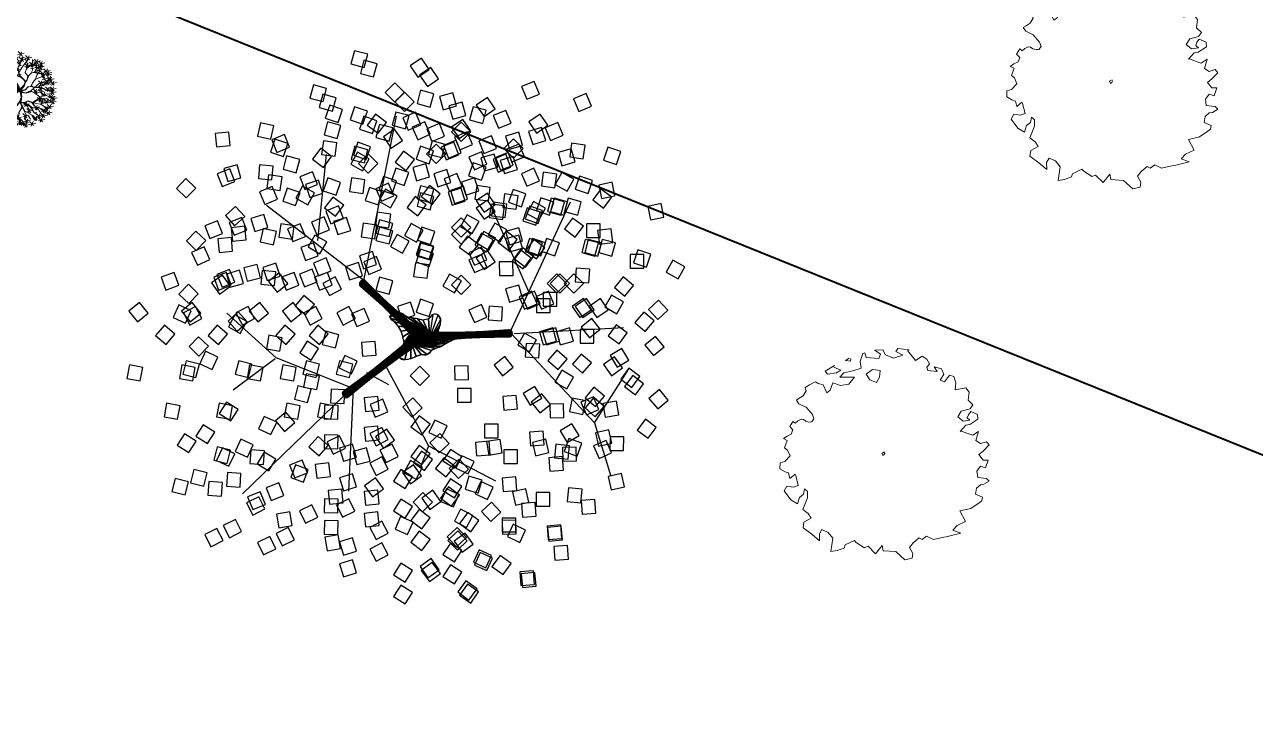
# Model space of a CAD drawing. Extents: x 2080 to 102399, y 2071 to 93424.
# Drawn here: x 76903 to 77455, y 79867 to 80172 of the extents above; entities that cross this region are included whole.
import ezdxf

# ---------------------------------------------------------------- set-up
doc = ezdxf.new("R2010")
doc.units = 0
doc.header["$LTSCALE"] = 20
doc.header["$MEASUREMENT"] = 0
for name, color, linetype, lineweight in [('fence', 13, 'FENCELINE2', 40), ('Mango tree', 96, 'Continuous', 5), ('NEEM TREE', 84, 'Continuous', 5), ('sappotta', 114, 'Continuous', 5), ('tree', 60, 'Continuous', 0)]:
    doc.layers.add(name, color=color, linetype=linetype, lineweight=lineweight)
doc.layers.add('proposed tree', color=3, linetype='Continuous')
doc.linetypes.add('FENCELINE2', pattern='A,0.25,-0.1,[132,ltypeshp.shx,S=0.1,R=0,X=-0.1,Y=0],-0.1,1', length=1.45)

# ---------------------------------------------------------------- blocks, each defined once
blk = doc.blocks.new('NEEM')
at = {"layer": 'sappotta', "linetype": 'Continuous'}
for p, q in [((-0.359, 1.043), (-0.396, 1.016)), ((-0.213, 1.092), (-0.242, 1.007)), ((-0.191, 1.099), (-0.213, 1.092)), ((-0.177, 1.048), (-0.191, 1.099)), ((-0.043, 1.039), (-0.177, 1.048)), ((0.003, 1.132), (-0.083, 1.127)), ((-0.083, 1.127), (-0.023, 1.083)), ((-0.023, 1.083), (-0.043, 1.039)), ((0.03, 1.077), (0.003, 1.132)), ((0.114, 1.043), (0.03, 1.077)), ((0.216, 1.072), (0.114, 1.043)), ((0.162, 1.144), (0.142, 1.112)), ((0.142, 1.112), (0.216, 1.072)), ((0.283, 1.13), (0.162, 1.144)), ((0.267, 1.123), (0.283, 1.13)), ((0.351, 1.016), (0.267, 1.123)), ((0.421, 1.063), (0.351, 1.016)), ((0.473, 1.03), (0.421, 1.063)), ((-0.517, 0.963), (-0.614, 0.901)), ((-0.521, 0.945), (-0.521, 0.945)), ((-0.449, 0.913), (-0.521, 0.945)), ((-0.494, 0.884), (-0.449, 0.913)), ((-0.396, 1.016), (-0.345, 1.011)), ((-0.345, 1.011), (-0.34, 1.039)), ((-0.23, 0.935), (-0.32, 0.906)), ((-0.242, 1.007), (-0.23, 0.935)), ((-0.108, 0.922), (-0.177, 0.872)), ((-0.027, 0.908), (-0.108, 0.922)), ((0.472, 0.942), (0.501, 0.982)), ((0.483, 0.908), (0.472, 0.942)), ((0.501, 0.982), (0.473, 1.03)), ((0.551, 0.95), (0.581, 0.9)), ((0.627, 0.928), (0.551, 0.95)), ((0.654, 0.87), (0.627, 0.928)), ((-0.717, 0.789), (-0.749, 0.774)), ((-0.689, 0.772), (-0.717, 0.789)), ((-0.614, 0.901), (-0.589, 0.87)), ((-0.589, 0.87), (-0.494, 0.884)), ((-0.415, 0.884), (-0.459, 0.839)), ((-0.459, 0.839), (-0.303, 0.837)), ((-0.32, 0.906), (-0.415, 0.884)), ((-0.303, 0.837), (-0.361, 0.762)), ((-0.177, 0.872), (-0.139, 0.809)), ((-0.139, 0.809), (-0.067, 0.78)), ((-0.067, 0.78), (-0.034, 0.839)), ((-0.034, 0.839), (-0.027, 0.908)), ((0.581, 0.9), (0.483, 0.908)), ((0.616, 0.806), (0.654, 0.87)), ((0.66, 0.788), (0.616, 0.806)), ((0.715, 0.86), (0.66, 0.788)), ((0.762, 0.844), (0.715, 0.86)), ((0.783, 0.779), (0.762, 0.844)), ((-0.818, 0.692), (-0.85, 0.638)), ((-0.783, 0.757), (-0.83, 0.729)), ((-0.83, 0.729), (-0.826, 0.714)), ((-0.826, 0.714), (-0.818, 0.692)), ((-0.749, 0.774), (-0.783, 0.757)), ((-0.638, 0.758), (-0.689, 0.772)), ((-0.598, 0.672), (-0.638, 0.758)), ((-0.562, 0.699), (-0.598, 0.672)), ((-0.533, 0.776), (-0.562, 0.699)), ((-0.452, 0.75), (-0.533, 0.776)), ((-0.361, 0.762), (-0.452, 0.75)), ((0.776, 0.704), (0.783, 0.779)), ((0.888, 0.723), (0.776, 0.704)), ((0.924, 0.679), (0.888, 0.723)), ((0.913, 0.591), (0.924, 0.679)), ((-0.892, 0.613), (-0.923, 0.594)), ((-0.923, 0.594), (-0.895, 0.555)), ((-0.895, 0.555), (-0.868, 0.54)), ((-0.85, 0.638), (-0.892, 0.613)), ((-0.868, 0.54), (-0.818, 0.517)), ((0.964, 0.541), (0.913, 0.591)), ((0.934, 0.5), (0.964, 0.541)), ((-0.818, 0.517), (-0.752, 0.44)), ((-0.735, 0.394), (-0.757, 0.361)), ((-0.752, 0.44), (-0.735, 0.394)), ((0.804, 0.415), (0.84, 0.475)), ((0.86, 0.367), (0.804, 0.415)), ((0.84, 0.475), (0.934, 0.5)), ((0.917, 0.437), (0.904, 0.404)), ((0.904, 0.404), (0.933, 0.378)), ((0.942, 0.471), (0.917, 0.437)), ((1.014, 0.439), (0.942, 0.471)), ((1.018, 0.389), (1.014, 0.439)), ((-0.96, 0.366), (-0.994, 0.31)), ((-0.994, 0.31), (-0.961, 0.275)), ((-0.961, 0.275), (-0.978, 0.229)), ((-0.935, 0.345), (-0.96, 0.366)), ((-0.908, 0.372), (-0.935, 0.345)), ((-0.87, 0.389), (-0.908, 0.372)), ((-0.846, 0.386), (-0.87, 0.389)), ((-0.821, 0.367), (-0.846, 0.386)), ((-0.788, 0.359), (-0.821, 0.367)), ((-0.757, 0.361), (-0.788, 0.359)), ((0.829, 0.259), (0.888, 0.326)), ((0.838, 0.262), (0.829, 0.259)), ((0.931, 0.228), (0.838, 0.262)), ((0.933, 0.378), (0.86, 0.367)), ((0.888, 0.326), (0.93, 0.332)), ((0.93, 0.332), (1.018, 0.389)), ((-1.023, 0.208), (-1.062, 0.182)), ((-1.062, 0.182), (-1.02, 0.162)), ((-1.02, 0.162), (-1.049, 0.084)), ((-0.978, 0.229), (-1.023, 0.208)), ((0.962, 0.217), (0.931, 0.228)), ((1.025, 0.259), (0.962, 0.217)), ((0.996, 0.16), (1.025, 0.259)), ((1.046, 0.129), (0.996, 0.16)), ((1.109, 0.149), (1.046, 0.129)), ((1.137, 0.114), (1.109, 0.149)), ((-1.049, 0.084), (-1.017, 0.059)), ((-1.017, 0.059), (-0.991, -0.002)), ((0.02, 0.041), (-0.009, 0.024)), ((-0.009, 0.024), (0, 0)), ((0, 0), (0.014, 0.011)), ((0.014, 0.011), (0.027, 0.031)), ((1.029, 0.011), (1.074, 0.049)), ((1.074, -0.047), (1.029, 0.011)), ((1.074, 0.049), (1.137, 0.114)), ((-1.097, -0.077), (-1.098, -0.14)), ((-1.048, -0.062), (-1.097, -0.077)), ((-0.991, -0.002), (-1.048, -0.062)), ((1.007, -0.166), (1.046, -0.114)), ((1.046, -0.114), (1.1, -0.129)), ((1.129, -0.047), (1.074, -0.047)), ((1.1, -0.129), (1.129, -0.047)), ((-1.098, -0.14), (-1.044, -0.173)), ((-1.044, -0.173), (-1.007, -0.185)), ((-1.007, -0.185), (-0.992, -0.244)), ((-0.992, -0.244), (-0.937, -0.198)), ((-0.937, -0.198), (-0.93, -0.213)), ((-0.93, -0.213), (-0.902, -0.318)), ((1.016, -0.234), (1.007, -0.166)), ((1.11, -0.243), (1.016, -0.234)), ((1.137, -0.273), (1.11, -0.243)), ((-1.025, -0.325), (-1.052, -0.378)), ((-1.052, -0.378), (-0.982, -0.471)), ((-0.953, -0.336), (-1.025, -0.325)), ((-0.902, -0.318), (-0.953, -0.336)), ((-0.848, -0.411), (-0.837, -0.355)), ((-0.837, -0.355), (-0.803, -0.383)), ((-0.803, -0.383), (-0.803, -0.452)), ((0.992, -0.411), (1.004, -0.349)), ((1.004, -0.349), (1.045, -0.311)), ((1.045, -0.311), (1.083, -0.306)), ((1.083, -0.306), (1.137, -0.273)), ((-0.982, -0.471), (-0.91, -0.516)), ((-0.91, -0.516), (-0.888, -0.446)), ((-0.888, -0.446), (-0.848, -0.411)), ((-0.803, -0.452), (-0.853, -0.576)), ((0.943, -0.565), (1.032, -0.503)), ((1.066, -0.443), (0.992, -0.411)), ((1.032, -0.503), (1.061, -0.484)), ((1.061, -0.484), (1.066, -0.443)), ((-0.853, -0.576), (-0.797, -0.619)), ((-0.797, -0.619), (-0.766, -0.668)), ((0.826, -0.591), (0.943, -0.565)), ((0.887, -0.704), (0.826, -0.591)), ((-0.844, -0.71), (-0.852, -0.77)), ((-0.852, -0.77), (-0.758, -0.838)), ((-0.766, -0.668), (-0.844, -0.71)), ((0.751, -0.797), (0.797, -0.747)), ((0.797, -0.747), (0.887, -0.704)), ((-0.758, -0.838), (-0.675, -0.912)), ((-0.676, -0.836), (-0.649, -0.791)), ((-0.675, -0.912), (-0.676, -0.836)), ((-0.649, -0.791), (-0.582, -0.82)), ((-0.582, -0.82), (-0.534, -0.881)), ((-0.534, -0.881), (-0.554, -1.025)), ((-0.401, -0.955), (-0.302, -0.907)), ((-0.302, -0.907), (-0.286, -0.926)), ((0.327, -0.932), (0.391, -0.879)), ((0.391, -0.879), (0.423, -0.897)), ((0.423, -0.897), (0.47, -0.86)), ((0.47, -0.86), (0.543, -0.896)), ((0.543, -0.896), (0.652, -0.871)), ((0.652, -0.871), (0.68, -0.867)), ((0.68, -0.867), (0.834, -0.828)), ((0.834, -0.828), (0.751, -0.797)), ((-0.554, -1.025), (-0.486, -1.015)), ((-0.486, -1.015), (-0.413, -0.988)), ((-0.413, -0.988), (-0.401, -0.955)), ((-0.286, -0.926), (-0.197, -0.986)), ((-0.197, -0.986), (-0.157, -0.969)), ((-0.157, -0.969), (-0.078, -1.049)), ((-0.078, -1.049), (-0.006, -0.96)), ((-0.006, -0.96), (0.006, -1.017)), ((0.006, -1.017), (0.139, -1.026)), ((0.139, -1.026), (0.236, -1.115)), ((0.287, -0.982), (0.327, -0.932)), ((0.324, -1.046), (0.287, -0.982)), ((0.236, -1.115), (0.314, -1.096)), ((0.314, -1.096), (0.324, -1.046))]:
    blk.add_line(p, q, dxfattribs=at)
blk = doc.blocks.new('TREE')
at = {"layer": 'tree', "linetype": 'ByBlock'}
for p, q in [((-0.172, 0.588), (-0.158, 0.695)), ((-0.103, 0.588), (-0.088, 0.695)), ((-0.033, 0.707), (0.062, 0.63)), ((-0.47, 0.529), (-0.375, 0.452)), ((-0.47, 0.486), (-0.384, 0.511)), ((-0.468, 0.369), (-0.453, 0.476)), ((-0.437, 0.456), (-0.423, 0.564)), ((-0.314, 0.437), (-0.412, 0.488)), ((-0.314, 0.437), (-0.398, 0.504)), ((-0.365, 0.37), (-0.351, 0.477)), ((-0.362, 0.522), (-0.276, 0.546)), ((-0.361, 0.564), (-0.266, 0.488)), ((-0.329, 0.492), (-0.314, 0.599)), ((-0.306, 0.575), (-0.22, 0.6)), ((-0.29, 0.511), (-0.303, 0.57)), ((-0.206, 0.427), (-0.29, 0.511)), ((-0.273, 0.545), (-0.259, 0.653)), ((-0.224, 0.58), (-0.128, 0.503)), ((-0.224, 0.537), (-0.138, 0.562)), ((-0.207, 0.433), (-0.217, 0.605)), ((-0.205, 0.66), (-0.11, 0.584)), ((-0.205, 0.617), (-0.119, 0.642)), ((-0.191, 0.507), (-0.177, 0.615)), ((-0.14, 0.483), (-0.144, 0.522)), ((-0.112, 0.385), (-0.14, 0.483)), ((-0.135, 0.66), (-0.04, 0.584)), ((-0.135, 0.617), (-0.049, 0.642)), ((-0.118, 0.513), (-0.032, 0.538)), ((-0.117, 0.556), (-0.022, 0.479)), ((-0.089, 0.461), (-0.087, 0.635)), ((-0.085, 0.483), (-0.071, 0.591)), ((-0.063, 0.631), (0.032, 0.555)), ((-0.063, 0.588), (0.023, 0.613)), ((-0.055, 0.643), (-0.052, 0.59)), ((-0.052, 0.59), (-0.011, 0.48)), ((-0.047, 0.644), (-0.047, 0.611)), ((-0.042, 0.6), (-0.035, 0.643)), ((-0.005, 0.464), (-0.042, 0.6)), ((-0.033, 0.664), (0.053, 0.689)), ((-0.03, 0.559), (-0.016, 0.666)), ((-0.026, 0.376), (-0.012, 0.483)), ((-0.009, 0.399), (-0.005, 0.464)), ((-0.003, 0.515), (0.083, 0.54)), ((-0.002, 0.558), (0.093, 0.481)), ((0, 0.398), (0.001, 0.473)), ((0.001, 0.473), (0.029, 0.592)), ((0.039, 0.586), (0.006, 0.477)), ((0.017, 0.613), (0.103, 0.638)), ((0.018, 0.656), (0.113, 0.579)), ((0.029, 0.592), (0.023, 0.645)), ((0.03, 0.485), (0.044, 0.593)), ((0.035, 0.641), (0.033, 0.588)), ((0.044, 0.637), (0.039, 0.586)), ((0.05, 0.583), (0.064, 0.691)), ((0.15, 0.552), (0.105, 0.639)), ((0.123, 0.629), (0.219, 0.552)), ((0.123, 0.586), (0.209, 0.611)), ((0.177, 0.413), (0.15, 0.552)), ((0.156, 0.556), (0.17, 0.664)), ((0.163, 0.545), (0.224, 0.6)), ((0.169, 0.409), (0.163, 0.545)), ((0.181, 0.406), (0.226, 0.503)), ((0.189, 0.465), (0.284, 0.388)), ((0.205, 0.587), (0.301, 0.511)), ((0.205, 0.544), (0.291, 0.569)), ((0.221, 0.392), (0.235, 0.5)), ((0.226, 0.503), (0.287, 0.569)), ((0.238, 0.515), (0.252, 0.622)), ((0.247, 0.474), (0.342, 0.398)), ((0.265, 0.373), (0.282, 0.487)), ((0.274, 0.368), (0.285, 0.482)), ((0.279, 0.402), (0.293, 0.509)), ((0.282, 0.487), (0.332, 0.535)), ((0.297, 0.5), (0.383, 0.525)), ((0.298, 0.543), (0.393, 0.466)), ((0.33, 0.47), (0.344, 0.578)), ((0.357, 0.405), (0.397, 0.482)), ((0.373, 0.553), (0.468, 0.477)), ((0.373, 0.511), (0.459, 0.535)), ((0.405, 0.481), (0.42, 0.589)), ((0.41, 0.471), (0.505, 0.395)), ((0.442, 0.399), (0.456, 0.507)), ((0.547, 0.373), (0.561, 0.48)), ((-0.641, 0.132), (-0.626, 0.239)), ((-0.624, 0.307), (-0.538, 0.332)), ((-0.623, 0.35), (-0.528, 0.273)), ((-0.591, 0.277), (-0.577, 0.385)), ((-0.509, 0.25), (-0.584, 0.249)), ((-0.568, 0.149), (-0.554, 0.256)), ((-0.565, 0.242), (-0.479, 0.267)), ((-0.564, 0.285), (-0.469, 0.209)), ((-0.478, 0.18), (-0.563, 0.306)), ((-0.561, 0.308), (-0.547, 0.415)), ((-0.543, 0.367), (-0.457, 0.391)), ((-0.542, 0.409), (-0.447, 0.333)), ((-0.532, 0.213), (-0.518, 0.32)), ((-0.449, 0.308), (-0.531, 0.364)), ((-0.48, 0.328), (-0.524, 0.371)), ((-0.475, 0.329), (-0.514, 0.378)), ((-0.51, 0.337), (-0.496, 0.444)), ((-0.476, 0.233), (-0.509, 0.25)), ((-0.501, 0.398), (-0.415, 0.423)), ((-0.5, 0.441), (-0.405, 0.364)), ((-0.452, 0.377), (-0.492, 0.415)), ((-0.395, 0.219), (-0.476, 0.233)), ((-0.354, 0.341), (-0.452, 0.377)), ((-0.39, 0.223), (-0.449, 0.308)), ((-0.447, 0.273), (-0.351, 0.196)), ((-0.447, 0.23), (-0.361, 0.255)), ((-0.407, 0.225), (-0.445, 0.305)), ((-0.414, 0.2), (-0.4, 0.308)), ((-0.398, 0.399), (-0.312, 0.424)), ((-0.397, 0.442), (-0.302, 0.366)), ((-0.235, 0.3), (-0.39, 0.307)), ((-0.388, 0.355), (-0.374, 0.462)), ((-0.295, 0.373), (-0.384, 0.406)), ((-0.284, 0.274), (-0.354, 0.341)), ((-0.295, 0.371), (-0.314, 0.437)), ((-0.312, 0.273), (-0.217, 0.196)), ((-0.312, 0.23), (-0.227, 0.255)), ((-0.252, 0.302), (-0.298, 0.373)), ((-0.233, 0.303), (-0.295, 0.371)), ((-0.26, 0.236), (-0.284, 0.274)), ((-0.28, 0.2), (-0.265, 0.308)), ((-0.274, 0.404), (-0.179, 0.328)), ((-0.274, 0.361), (-0.188, 0.386)), ((-0.243, 0.166), (-0.26, 0.236)), ((-0.241, 0.332), (-0.227, 0.439)), ((-0.122, 0.26), (-0.233, 0.303)), ((-0.12, 0.397), (-0.213, 0.432)), ((-0.108, 0.377), (-0.206, 0.427)), ((-0.123, 0.268), (-0.192, 0.36)), ((-0.08, 0.211), (-0.122, 0.263)), ((-0.075, 0.181), (-0.122, 0.26)), ((-0.075, 0.245), (-0.108, 0.377)), ((-0.106, 0.295), (-0.02, 0.319)), ((-0.105, 0.337), (-0.01, 0.261)), ((-0.095, 0.334), (-0.081, 0.379)), ((-0.083, 0.292), (-0.09, 0.349)), ((-0.081, 0.379), (-0.089, 0.461)), ((-0.077, 0.189), (-0.075, 0.245)), ((-0.073, 0.265), (-0.058, 0.372)), ((-0.059, 0.448), (0.036, 0.372)), ((-0.059, 0.406), (0.027, 0.43)), ((0.069, 0.306), (-0.009, 0.399)), ((0.07, 0.32), (0, 0.398)), ((0.092, 0.251), (0.069, 0.306)), ((0.106, 0.27), (0.07, 0.32)), ((0.075, 0.363), (0.171, 0.286)), ((0.075, 0.32), (0.161, 0.345)), ((0.097, 0.224), (0.092, 0.251)), ((0.106, 0.267), (0.141, 0.293)), ((0.106, 0.239), (0.143, 0.282)), ((0.111, 0.187), (0.106, 0.239)), ((0.108, 0.29), (0.122, 0.398)), ((0.141, 0.293), (0.169, 0.409)), ((0.143, 0.282), (0.177, 0.413)), ((0.146, 0.28), (0.235, 0.3)), ((0.233, 0.311), (0.147, 0.288)), ((0.171, 0.245), (0.266, 0.168)), ((0.188, 0.422), (0.274, 0.447)), ((0.203, 0.172), (0.217, 0.28)), ((0.235, 0.3), (0.267, 0.359)), ((0.246, 0.432), (0.332, 0.456)), ((0.249, 0.312), (0.344, 0.236)), ((0.249, 0.269), (0.335, 0.294)), ((0.258, 0.229), (0.331, 0.294)), ((0.264, 0.224), (0.401, 0.242)), ((0.267, 0.359), (0.357, 0.405)), ((0.282, 0.24), (0.296, 0.347)), ((0.331, 0.373), (0.417, 0.398)), ((0.331, 0.294), (0.411, 0.316)), ((0.332, 0.416), (0.427, 0.34)), ((0.343, 0.291), (0.426, 0.31)), ((0.364, 0.344), (0.378, 0.451)), ((0.387, 0.266), (0.402, 0.373)), ((0.401, 0.242), (0.545, 0.235)), ((0.409, 0.429), (0.495, 0.453)), ((0.411, 0.316), (0.458, 0.439)), ((0.412, 0.313), (0.536, 0.357)), ((0.426, 0.31), (0.537, 0.349)), ((0.542, 0.338), (0.432, 0.308)), ((0.444, 0.355), (0.539, 0.278)), ((0.444, 0.312), (0.53, 0.337)), ((0.451, 0.141), (0.465, 0.248)), ((0.477, 0.283), (0.491, 0.39)), ((0.482, 0.194), (0.552, 0.312)), ((0.514, 0.402), (0.6, 0.427)), ((0.515, 0.445), (0.61, 0.369)), ((0.543, 0.287), (0.638, 0.21)), ((0.543, 0.244), (0.629, 0.269)), ((0.545, 0.235), (0.583, 0.261)), ((0.576, 0.214), (0.59, 0.322)), ((-0.696, 0.067), (-0.61, 0.091)), ((-0.695, 0.109), (-0.6, 0.033)), ((-0.674, 0.161), (-0.588, 0.186)), ((-0.673, 0.204), (-0.578, 0.127)), ((-0.663, 0.037), (-0.649, 0.145)), ((-0.551, 0.034), (-0.643, -0.019)), ((-0.554, 0.036), (-0.634, 0.064)), ((-0.52, 0.114), (-0.622, 0.141)), ((-0.617, 0.009), (-0.522, -0.068)), ((-0.603, 0.078), (-0.517, 0.103)), ((-0.602, 0.121), (-0.507, 0.045)), ((-0.601, 0.221), (-0.506, 0.145)), ((-0.601, 0.179), (-0.515, 0.203)), ((-0.585, -0.064), (-0.571, 0.044)), ((-0.57, 0.049), (-0.556, 0.156)), ((-0.443, 0.057), (-0.551, 0.034)), ((-0.459, 0.055), (-0.523, 0.114)), ((-0.444, 0.06), (-0.52, 0.114)), ((-0.518, 0.024), (-0.423, -0.053)), ((-0.518, -0.019), (-0.433, 0.006)), ((-0.481, 0.182), (-0.517, 0.182)), ((-0.486, -0.048), (-0.471, 0.059)), ((-0.422, 0.097), (-0.478, 0.18)), ((-0.4, 0.037), (-0.443, 0.057)), ((-0.41, 0.046), (-0.425, 0.1)), ((-0.393, 0.041), (-0.422, 0.097)), ((-0.207, 0.033), (-0.4, 0.037)), ((-0.299, 0.218), (-0.39, 0.223)), ((-0.228, 0.012), (-0.389, 0.033)), ((-0.26, 0.197), (-0.339, 0.217)), ((-0.21, 0.018), (-0.329, -0.041)), ((-0.132, 0.037), (-0.324, -0.049)), ((-0.262, 0.214), (-0.299, 0.218)), ((-0.214, 0.023), (-0.282, 0.029)), ((-0.248, 0.16), (-0.262, 0.214)), ((-0.156, 0.05), (-0.248, 0.16)), ((-0.128, 0.063), (-0.243, 0.166)), ((-0.236, 0.178), (-0.14, 0.101)), ((-0.236, 0.135), (-0.15, 0.16)), ((-0.141, 0.058), (-0.223, 0.145)), ((-0.201, 0.034), (-0.21, 0.018)), ((-0.203, 0.106), (-0.189, 0.213)), ((-0.127, 0.055), (-0.201, 0.034)), ((-0.126, 0.049), (-0.197, 0.023)), ((0, 0), (-0.132, 0.037)), ((0, 0), (-0.126, 0.049)), ((-0.038, 0.025), (-0.118, 0.056)), ((-0.062, 0.105), (-0.077, 0.189)), ((-0.055, 0.145), (-0.076, 0.201)), ((-0.042, 0.069), (-0.062, 0.105)), ((-0.061, 0.128), (-0.023, 0.204)), ((-0.056, 0.1), (-0.061, 0.128)), ((-0.013, 0.029), (-0.058, 0.078)), ((0.006, 0.047), (-0.056, 0.1)), ((-0.003, 0.034), (-0.042, 0.069)), ((-0.005, 0.03), (-0.038, 0.025)), ((0, 0.003), (-0.026, -0.046)), ((-0.019, 0.017), (-0.002, 0.014)), ((0, 0.003), (-0.014, -0.047)), ((0.04, 0.032), (-0.005, 0.03)), ((-0.002, 0.014), (0.04, 0.032)), ((0, 0), (0.044, 0.025)), ((0, 0), (0.091, -0.073)), ((0, 0), (0.139, -0.009)), ((0.002, 0.037), (0.098, 0.216)), ((0.016, 0.04), (0.088, 0.177)), ((0.043, 0.047), (0.016, 0.04)), ((0.088, 0.177), (0.038, 0.06)), ((0.099, 0.176), (0.043, 0.047)), ((0.044, 0.025), (0.111, 0.187)), ((0.046, 0.011), (0.134, 0.001)), ((0.098, 0.216), (0.099, 0.176)), ((0.134, 0.001), (0.198, 0.023)), ((0.139, -0.009), (0.204, 0.018)), ((0.219, 0.164), (0.188, 0.228)), ((0.188, 0.228), (0.219, 0.13)), ((0.198, 0.023), (0.21, 0.064)), ((0.204, 0.018), (0.217, 0.054)), ((0.208, 0.013), (0.249, 0.015)), ((0.21, 0.064), (0.221, 0.147)), ((0.214, 0.023), (0.246, 0.017)), ((0.217, 0.054), (0.23, 0.163)), ((0.219, 0.161), (0.256, 0.226)), ((0.23, 0.163), (0.264, 0.224)), ((0.246, 0.017), (0.311, 0.048)), ((0.249, 0.015), (0.323, 0.041)), ((0.311, 0.048), (0.336, 0.133)), ((0.317, 0.046), (0.389, 0.033)), ((0.336, 0.133), (0.424, 0.159)), ((0.389, 0.033), (0.456, 0.05)), ((0.394, 0.036), (0.45, 0.001)), ((0.403, 0.15), (0.428, 0.151)), ((0.418, 0.213), (0.513, 0.137)), ((0.418, 0.17), (0.504, 0.195)), ((0.424, 0.159), (0.482, 0.194)), ((0.424, 0.159), (0.503, 0.136)), ((0.428, 0.151), (0.498, 0.132)), ((0.539, -0.18), (0.432, 0.012)), ((0.45, 0.001), (0.533, 0.007)), ((0.453, 0.094), (0.548, 0.017)), ((0.456, 0.05), (0.507, 0.095)), ((0.466, 0.002), (0.561, -0.075)), ((0.492, 0.113), (0.578, 0.138)), ((0.493, 0.156), (0.588, 0.079)), ((0.496, 0.109), (0.591, 0.032)), ((0.503, 0.136), (0.618, 0.152)), ((0.507, 0.097), (0.612, 0.171)), ((0.507, 0.095), (0.572, 0.089)), ((0.525, 0.083), (0.539, 0.191)), ((0.525, 0.036), (0.611, 0.061)), ((0.533, 0.007), (0.64, -0.062)), ((0.536, 0.007), (0.638, -0.031)), ((0.558, 0.007), (0.572, 0.114)), ((0.572, 0.089), (0.628, 0.107)), ((0.582, -0.077), (0.597, 0.031)), ((0.591, 0.075), (0.677, 0.099)), ((0.592, 0.117), (0.687, 0.041)), ((0.61, -0.014), (0.696, 0.011)), ((0.611, 0.029), (0.706, -0.047)), ((0.624, 0.045), (0.638, 0.152)), ((0.643, -0.043), (0.657, 0.064)), ((-0.682, -0.055), (-0.587, -0.131)), ((-0.682, -0.098), (-0.597, -0.073)), ((-0.669, -0.223), (-0.583, -0.198)), ((-0.65, -0.127), (-0.635, -0.02)), ((-0.454, -0.073), (-0.64, -0.051)), ((-0.529, -0.128), (-0.626, -0.133)), ((-0.621, -0.164), (-0.525, -0.241)), ((-0.621, -0.207), (-0.535, -0.182)), ((-0.618, -0.034), (-0.532, -0.009)), ((-0.526, -0.13), (-0.611, -0.175)), ((-0.455, -0.168), (-0.611, -0.187)), ((-0.607, -0.197), (-0.556, -0.183)), ((-0.553, -0.188), (-0.605, -0.205)), ((-0.599, -0.312), (-0.585, -0.204)), ((-0.588, -0.237), (-0.574, -0.129)), ((-0.468, -0.173), (-0.583, -0.255)), ((-0.477, -0.172), (-0.553, -0.188)), ((-0.454, -0.076), (-0.529, -0.128)), ((-0.407, -0.172), (-0.477, -0.172)), ((-0.469, -0.176), (-0.374, -0.253)), ((-0.469, -0.219), (-0.384, -0.194)), ((-0.387, -0.146), (-0.455, -0.168)), ((-0.334, -0.044), (-0.454, -0.076)), ((-0.342, -0.062), (-0.452, -0.073)), ((-0.437, -0.248), (-0.422, -0.141)), ((-0.428, -0.333), (-0.414, -0.225)), ((-0.417, -0.165), (-0.398, -0.159)), ((-0.407, -0.172), (-0.4, -0.227)), ((-0.324, -0.049), (-0.4, -0.184)), ((-0.4, -0.184), (-0.39, -0.275)), ((-0.4, -0.227), (-0.395, -0.276)), ((-0.329, -0.041), (-0.387, -0.146)), ((-0.285, -0.131), (-0.347, -0.181)), ((-0.206, -0.219), (-0.325, -0.247)), ((-0.303, -0.243), (-0.21, -0.231)), ((-0.171, -0.129), (-0.285, -0.131)), ((-0.172, -0.14), (-0.282, -0.134)), ((-0.188, -0.191), (-0.235, -0.311)), ((-0.161, -0.155), (-0.227, -0.298)), ((-0.163, -0.13), (-0.188, -0.191)), ((-0.171, -0.219), (-0.076, -0.295)), ((-0.078, -0.099), (-0.163, -0.13)), ((-0.133, -0.136), (-0.161, -0.155)), ((-0.16, -0.164), (-0.132, -0.198)), ((-0.069, -0.103), (-0.158, -0.138)), ((-0.149, -0.159), (-0.079, -0.113)), ((-0.149, -0.159), (-0.133, -0.192)), ((-0.139, -0.291), (-0.125, -0.184)), ((-0.133, -0.192), (-0.055, -0.238)), ((-0.132, -0.198), (-0.107, -0.275)), ((-0.127, -0.208), (-0.055, -0.238)), ((-0.117, -0.218), (-0.106, -0.28)), ((-0.026, -0.046), (-0.078, -0.099)), ((-0.014, -0.047), (-0.069, -0.103)), ((0.004, -0.038), (-0.063, -0.105)), ((0.079, -0.072), (-0.003, -0.031)), ((-0.003, -0.05), (0.044, -0.129)), ((0, -0.016), (0.079, -0.072)), ((0.007, -0.04), (0.046, -0.126)), ((0.022, -0.012), (0.134, -0.013)), ((0.129, -0.165), (0.041, -0.112)), ((0.044, -0.129), (0.133, -0.189)), ((0.046, -0.126), (0.13, -0.176)), ((0.078, -0.078), (0.151, -0.08)), ((0.091, -0.073), (0.155, -0.074)), ((0.13, -0.176), (0.158, -0.274)), ((0.132, -0.17), (0.336, -0.203)), ((0.14, -0.213), (0.235, -0.29)), ((0.145, -0.229), (0.153, -0.393)), ((0.151, -0.08), (0.196, -0.117)), ((0.155, -0.074), (0.169, -0.091)), ((0.169, -0.091), (0.199, -0.117)), ((0.172, -0.286), (0.187, -0.178)), ((0.199, -0.117), (0.211, -0.159)), ((0.2, -0.122), (0.28, -0.1)), ((0.291, -0.098), (0.201, -0.111)), ((0.211, -0.159), (0.258, -0.235)), ((0.216, -0.119), (0.216, -0.153)), ((0.216, -0.153), (0.259, -0.224)), ((0.259, -0.224), (0.326, -0.243)), ((0.268, -0.332), (0.282, -0.224)), ((0.28, -0.1), (0.361, -0.1)), ((0.322, -0.241), (0.408, -0.216)), ((0.323, -0.198), (0.418, -0.275)), ((0.336, -0.203), (0.433, -0.262)), ((0.355, -0.099), (0.432, -0.075)), ((0.355, -0.27), (0.37, -0.163)), ((0.361, -0.1), (0.461, -0.159)), ((0.429, -0.202), (0.524, -0.279)), ((0.432, -0.075), (0.535, -0.071)), ((0.451, -0.001), (0.547, -0.192)), ((0.461, -0.159), (0.582, -0.147)), ((0.461, -0.275), (0.475, -0.167)), ((0.466, -0.041), (0.552, -0.016)), ((0.488, -0.218), (0.503, -0.11)), ((0.498, -0.069), (0.584, -0.044)), ((0.499, -0.026), (0.594, -0.103)), ((0.514, -0.191), (0.529, -0.084)), ((0.528, -0.209), (0.623, -0.285)), ((0.528, -0.252), (0.613, -0.227)), ((0.547, -0.192), (0.592, -0.243)), ((0.55, -0.004), (0.645, -0.081)), ((0.55, -0.047), (0.636, -0.022)), ((0.554, -0.182), (0.649, -0.259)), ((0.554, -0.225), (0.639, -0.2)), ((0.634, -0.043), (0.557, -0.003)), ((0.562, -0.138), (0.658, -0.214)), ((0.562, -0.181), (0.648, -0.156)), ((0.582, -0.147), (0.612, -0.162)), ((0.595, -0.21), (0.609, -0.103)), ((-0.632, -0.239), (-0.536, -0.316)), ((-0.632, -0.282), (-0.546, -0.257)), ((-0.506, -0.281), (-0.565, -0.299)), ((-0.558, -0.304), (-0.462, -0.38)), ((-0.558, -0.347), (-0.472, -0.322)), ((-0.525, -0.376), (-0.511, -0.269)), ((-0.478, -0.282), (-0.508, -0.303)), ((-0.37, -0.277), (-0.506, -0.281)), ((-0.417, -0.327), (-0.504, -0.395)), ((-0.423, -0.345), (-0.497, -0.402)), ((-0.488, -0.392), (-0.392, -0.468)), ((-0.488, -0.435), (-0.402, -0.41)), ((-0.484, -0.411), (-0.423, -0.345)), ((-0.409, -0.34), (-0.482, -0.422)), ((-0.461, -0.26), (-0.365, -0.337)), ((-0.461, -0.303), (-0.375, -0.278)), ((-0.455, -0.464), (-0.441, -0.357)), ((-0.442, -0.536), (-0.428, -0.429)), ((-0.404, -0.341), (-0.422, -0.465)), ((-0.395, -0.276), (-0.417, -0.327)), ((-0.39, -0.275), (-0.409, -0.34)), ((-0.399, -0.472), (-0.313, -0.447)), ((-0.398, -0.429), (-0.303, -0.505)), ((-0.343, -0.421), (-0.396, -0.488)), ((-0.37, -0.277), (-0.303, -0.243)), ((-0.325, -0.247), (-0.37, -0.277)), ((-0.366, -0.501), (-0.351, -0.394)), ((-0.279, -0.382), (-0.343, -0.421)), ((-0.342, -0.35), (-0.247, -0.426)), ((-0.342, -0.393), (-0.256, -0.368)), ((-0.309, -0.422), (-0.295, -0.315)), ((-0.268, -0.436), (-0.288, -0.496)), ((-0.239, -0.305), (-0.279, -0.382)), ((-0.276, -0.387), (-0.268, -0.436)), ((-0.235, -0.311), (-0.207, -0.482)), ((-0.222, -0.35), (-0.127, -0.426)), ((-0.222, -0.392), (-0.137, -0.368)), ((-0.19, -0.422), (-0.175, -0.315)), ((-0.114, -0.27), (-0.177, -0.373)), ((-0.172, -0.262), (-0.086, -0.237)), ((-0.112, -0.359), (-0.155, -0.473)), ((-0.106, -0.381), (-0.152, -0.472)), ((-0.107, -0.275), (-0.112, -0.359)), ((-0.11, -0.295), (-0.106, -0.381)), ((-0.102, -0.288), (-0.096, -0.39)), ((-0.096, -0.39), (-0.033, -0.466)), ((-0.092, -0.455), (-0.006, -0.43)), ((-0.091, -0.412), (0.004, -0.489)), ((-0.019, -0.332), (-0.084, -0.48)), ((-0.059, -0.485), (-0.045, -0.377)), ((-0.055, -0.238), (-0.018, -0.338)), ((-0.011, -0.334), (-0.049, -0.242)), ((-0.049, -0.39), (-0.027, -0.322)), ((-0.018, -0.338), (0.05, -0.461)), ((-0.008, -0.336), (0.113, -0.369)), ((-0.008, -0.35), (0.116, -0.374)), ((0.05, -0.461), (0.132, -0.517)), ((0.068, -0.426), (0.164, -0.502)), ((0.068, -0.469), (0.154, -0.444)), ((0.07, -0.421), (0.156, -0.396)), ((0.071, -0.378), (0.166, -0.455)), ((0.101, -0.498), (0.115, -0.391)), ((0.103, -0.45), (0.117, -0.343)), ((0.113, -0.369), (0.15, -0.424)), ((0.118, -0.365), (0.26, -0.428)), ((0.14, -0.256), (0.226, -0.231)), ((0.15, -0.424), (0.207, -0.482)), ((0.153, -0.568), (0.167, -0.461)), ((0.158, -0.274), (0.224, -0.316)), ((0.191, -0.413), (0.277, -0.388)), ((0.192, -0.37), (0.287, -0.447)), ((0.224, -0.316), (0.223, -0.378)), ((0.223, -0.378), (0.261, -0.503)), ((0.224, -0.442), (0.238, -0.335)), ((0.226, -0.313), (0.278, -0.369)), ((0.235, -0.259), (0.331, -0.336)), ((0.235, -0.302), (0.321, -0.277)), ((0.247, -0.45), (0.265, -0.545)), ((0.258, -0.235), (0.307, -0.28)), ((0.26, -0.428), (0.35, -0.533)), ((0.309, -0.274), (0.269, -0.233)), ((0.269, -0.233), (0.328, -0.252)), ((0.307, -0.28), (0.318, -0.39)), ((0.317, -0.417), (0.403, -0.392)), ((0.318, -0.374), (0.413, -0.451)), ((0.318, -0.39), (0.376, -0.506)), ((0.401, -0.488), (0.324, -0.398)), ((0.326, -0.243), (0.348, -0.287)), ((0.348, -0.287), (0.422, -0.314)), ((0.35, -0.281), (0.568, -0.298)), ((0.35, -0.446), (0.364, -0.339)), ((0.352, -0.548), (0.366, -0.441)), ((0.391, -0.495), (0.362, -0.453)), ((0.362, -0.453), (0.382, -0.505)), ((0.371, -0.479), (0.457, -0.454)), ((0.372, -0.436), (0.467, -0.513)), ((0.392, -0.3), (0.558, -0.305)), ((0.404, -0.509), (0.418, -0.401)), ((0.405, -0.334), (0.491, -0.309)), ((0.406, -0.291), (0.501, -0.368)), ((0.422, -0.314), (0.489, -0.409)), ((0.438, -0.363), (0.453, -0.256)), ((0.459, -0.372), (0.554, -0.449)), ((0.459, -0.415), (0.545, -0.39)), ((0.488, -0.336), (0.574, -0.311)), ((0.489, -0.293), (0.584, -0.369)), ((0.492, -0.444), (0.506, -0.337)), ((0.5, -0.309), (0.586, -0.284)), ((0.521, -0.365), (0.535, -0.258)), ((-0.475, -0.506), (-0.389, -0.482)), ((-0.474, -0.464), (-0.379, -0.54)), ((-0.38, -0.584), (-0.294, -0.559)), ((-0.379, -0.541), (-0.284, -0.618)), ((-0.347, -0.614), (-0.333, -0.506)), ((-0.255, -0.573), (-0.169, -0.548)), ((-0.254, -0.53), (-0.159, -0.607)), ((-0.213, -0.463), (-0.252, -0.579)), ((-0.209, -0.482), (-0.24, -0.585)), ((-0.207, -0.482), (-0.235, -0.596)), ((-0.222, -0.602), (-0.208, -0.495)), ((-0.219, -0.63), (-0.123, -0.707)), ((-0.219, -0.673), (-0.133, -0.648)), ((-0.186, -0.702), (-0.172, -0.595)), ((-0.185, -0.589), (-0.099, -0.564)), ((-0.184, -0.546), (-0.089, -0.622)), ((-0.142, -0.549), (-0.158, -0.619)), ((-0.155, -0.473), (-0.142, -0.549)), ((-0.152, -0.475), (-0.115, -0.511)), ((-0.152, -0.618), (-0.138, -0.511)), ((-0.128, -0.611), (-0.033, -0.688)), ((-0.128, -0.654), (-0.043, -0.629)), ((-0.096, -0.683), (-0.081, -0.576)), ((-0.063, -0.521), (-0.092, -0.63)), ((-0.034, -0.463), (-0.063, -0.521)), ((-0.046, -0.61), (0.04, -0.585)), ((-0.045, -0.567), (0.05, -0.644)), ((-0.033, -0.466), (-0.018, -0.508)), ((-0.029, -0.656), (0.067, -0.732)), ((-0.029, -0.698), (0.057, -0.674)), ((-0.018, -0.508), (-0.018, -0.637)), ((-0.017, -0.547), (0.01, -0.641)), ((-0.013, -0.64), (0.001, -0.532)), ((-0.002, -0.637), (-0.013, -0.583)), ((0.004, -0.728), (0.018, -0.621)), ((0.01, -0.616), (0.096, -0.591)), ((0.011, -0.573), (0.106, -0.649)), ((0.043, -0.645), (0.057, -0.538)), ((0.051, -0.469), (0.065, -0.634)), ((0.074, -0.635), (0.052, -0.477)), ((0.077, -0.644), (0.163, -0.62)), ((0.078, -0.602), (0.173, -0.678)), ((0.11, -0.674), (0.125, -0.567)), ((0.12, -0.496), (0.216, -0.573)), ((0.12, -0.539), (0.206, -0.514)), ((0.132, -0.517), (0.198, -0.609)), ((0.178, -0.59), (0.274, -0.666)), ((0.178, -0.633), (0.264, -0.608)), ((0.207, -0.482), (0.209, -0.59)), ((0.211, -0.662), (0.225, -0.555)), ((0.239, -0.56), (0.325, -0.535)), ((0.24, -0.517), (0.335, -0.593)), ((0.244, -0.559), (0.339, -0.635)), ((0.244, -0.602), (0.33, -0.577)), ((0.261, -0.503), (0.292, -0.568)), ((0.266, -0.53), (0.284, -0.575)), ((0.272, -0.589), (0.286, -0.482)), ((0.277, -0.631), (0.291, -0.524)), ((0.319, -0.476), (0.415, -0.553)), ((0.319, -0.519), (0.405, -0.494))]:
    blk.add_line(p, q, dxfattribs=at)
blk = doc.blocks.new('3DLF-S')
at = {"color": 3}
blk.add_3dface([(0, 0), (-4, -4, -4), (0, -8, -8), (4, -4, -4)], dxfattribs=at)
blk = doc.blocks.new('3DLFS-S')
at = {"color": 92}
for p, rotation in [((-7.25, 0.25, 10.5), 338.5232090204596), ((11.5, -2.25, 8.5), 25.76932762433872), ((-21.75, -8.25, -0.46), 330.9453959009229), ((28, -11.58, 2.5), 29.93151184050779), ((-11.25, -21.75), 349.3803447238449), ((11, -25.71, 1), 29.93151184050779)]:
    blk.add_blockref('3DLF-S', p, dxfattribs=dict(at, rotation=rotation))
blk.add_blockref('3DLF-S', (-1.75, -11.41, 4.75), dxfattribs=at)
blk = doc.blocks.new('T48')
at = {"color": 10, "extrusion": (6.99446e-33, -1, -1.83772e-16)}
for p, q in [((-0.0984, 0.0995, 0.6032), (-0.0413, 0.3873, 0.7588)), ((-0.1789, 0.1693, 0.6646), (-0.164, 0.3196, 0.8033)), ((-0.0984, 0.0995, 0.5958), (-0.2688, 0.2307, 0.725)), ((0.1651, 0.0063, 0.4593), (0.3567, 0.0169, 0.5895))]:
    blk.add_line(p, q, dxfattribs=at)
at = {"color": 10}
for p, q in [((0.1916, 0.0783, 0.5027), (0.1238, 0.2318, 0.5027)), ((0.1566, 0.0063, 0.4614), (0.2635, 0.2371, 0.6022)), ((-0.2519, -0.036, 0.508), (-0.3387, 0.0423, 0.5387)), ((0.1598, 0.0063, 0.4614), (0.3059, -0.1503, 0.6022)), ((-0.254, -0.0381, 0.5122), (-0.3271, -0.0931, 0.6011)), ((-0.12, -0.0885, 0.417), (-0.2519, -0.036, 0.508)), ((-0.0624, -0.0466, 0.3387), (0.0148, -0.1905, 0.3598)), ((0.3059, -0.1503, 0.6022), (0.3641, -0.0582, 0.653)), ((-0.3111, -0.2741, 0.6445), (-0.1333, -0.1027, 0.4233)), ((-0.1168, -0.0885, 0.417), (-0.1253, -0.2699, 0.5122)), ((0.3059, -0.1503, 0.6022), (0.3344, -0.2434, 0.6382)), ((0.0148, -0.1905, 0.3598), (0.0011, -0.2275, 0.4117)), ((0.0148, -0.1905, 0.3598), (0.1323, -0.2519, 0.3598))]:
    blk.add_line(p, q, dxfattribs=at)
at = {"color": 10, "extrusion": (1, 0, 0)}
blk.add_line((-0.0544, -0.0836, 0.4307), (-0.0929, -0.0624, 0.6985), dxfattribs=at)
at = {"color": 10}
blk.add_lwpolyline([(0.0317, 0.0392, -0.117832), (0.0349, 0.0351, -0.109862), (0.036, 0.0296, -0.036437), (0.0354, 0.0234, -0.034184), (0.0339, 0.0169, -0.070317), (0.0317, 0.0123, 0.121404), (0.0307, 0.0095, 0.105675), (0.0309, 0.0078, 0.10563), (0.0317, 0.0063, 0.11787), (0.034, 0.0048, 0.050289), (0.0402, 0.0032, 0.018663), (0.0459, 0.0025, 0.01497), (0.0529, 0.0021, 0.087147), (0.0578, 0.0029, -0.118281), (0.0614, 0.0032, -0.325615), (0.0642, 0.0004, -0.326103), (0.0624, -0.0032, -0.032273), (0.0591, -0.0046, 0.027106), (0.055, -0.0063, 0.002318), (0.0467, -0.0105, 0.008478), (0.0444, -0.0116, 0.036344), (0.042, -0.0132, -0.022039), (0.0381, -0.0159, -0.092744), (0.0318, -0.0183, 0.069203), (0.0233, -0.0212, 0.147866), (0.0177, -0.0264, -0.172152), (0.0127, -0.0307, -0.132721), (0.0065, -0.0313, 0.108842), (-0.0011, -0.0317, 0.053805), (-0.0066, -0.0339, -0.040641), (-0.0138, -0.037, -0.081395), (-0.0294, -0.0396, -0.221332), (-0.0349, -0.037, -0.079922), (-0.0366, -0.0342, -0.108313), (-0.037, -0.0317, -0.048517), (-0.0366, -0.0289, -0.02389), (-0.0349, -0.0233, -0.137674), (-0.0294, -0.0155, 0.264867), (-0.0275, -0.0106, 0.017693), (-0.028, -0.0077, 0.00755), (-0.0296, -0.0011, 0.004346), (-0.0318, 0.0072, 0.010497), (-0.0328, 0.0106, 0.070056), (-0.0345, 0.0141, 0.023562), (-0.0413, 0.0233, 0.090241), (-0.0474, 0.0285, -0.118501), (-0.0519, 0.0328, -0.08154), (-0.0529, 0.0353, -0.126697), (-0.0529, 0.037, -0.215241), (-0.0518, 0.0384, -0.116434), (-0.0487, 0.0392, -0.22855), (-0.0456, 0.0377, 0.214017), (-0.0423, 0.036, 0.07524), (-0.0392, 0.0363, 0.190759), (-0.0381, 0.037, 0.274563), (-0.038, 0.0385, -0.2385), (-0.0381, 0.0402, -0.087445), (-0.0371, 0.0416, -0.110244), (-0.036, 0.0423, -0.136741), (-0.0342, 0.0425, -0.06456), (-0.0307, 0.0413, -0.144236), (-0.0272, 0.038, 0.201708), (-0.0243, 0.036, 0.026586), (-0.0197, 0.0351, -0.015616), (-0.0116, 0.0339, -0.012911), (-0.0034, 0.0321, 0.016293), (0.0032, 0.0307, 0.100723), (0.0087, 0.0308, 0.063874), (0.0169, 0.0339, 0.158892), (0.0202, 0.0372, -0.171356), (0.0233, 0.0402, -0.140353), (0.0277, 0.0409, -0.14068)], format="xyb", close=True, dxfattribs=at)
blk.add_circle((0, 0, 0.0593), 0.0169, dxfattribs=at)
at = {"color": 10, "extrusion": (0.668965, 4.71754e-17, 0.743294)}
blk.add_circle((0.0067, 0.1929, 0.4486), 0.00635, dxfattribs=at)
at = {"color": 92, "xscale": 0.00423333291, "yscale": 0.00423333291, "zscale": 0.00423333291}
for p, rotation in [((-0.0512, 0.3634, 0.4773), 180), ((0.2193, 0.2927, 0.6911), 127.0355451173859), ((-0.0347, 0.3469, 0.5778), 180), ((-0.1257, 0.2737, 0.7715), 217.0355451173859), ((0.0646, 0.2942, 0.7715), 180), ((0.1697, 0.2419, 0.5345), 127.0355451173859), ((-0.2751, 0.2492, 0.5313), 241.10908773184), ((0.0532, 0.2187, 0.4392), 127.0355451173859), ((0.1019, 0.2041, 0.7334), 127.0355451173859), ((0.1566, 0.2654, 0.6181), 180), ((-0.2217, 0.214, 0.6223), 217.0355451173859), ((-0.0766, 0.2087, 0.5239), 217.0355451173859), ((0.0212, 0.2561, 0.581), 180), ((0.0782, 0.1863, 0.8901), 127.0355451173859), ((0.0824, 0.1895, 0.3736), 127.0355451173859), ((-0.0983, 0.239, 0.6773), 180), ((-0.0313, 0.1487, 0.9155), 217.0355451173859), ((-0.2004, 0.1285, 0.6773), 217.0355451173859), ((-0.056, 0.1294, 0.5408), 217.0355451173859), ((0.3278, 0.115, 0.6159), 116.7371100578059), ((0.0646, 0.127, 0.8805), 180), ((0.0646, 0.1143, 0.3831), 180), ((-0.2706, 0.0643, 0.3937), 241.10908773184), ((0.0356, 0.06, 0.8699), 217.0355451173859), ((0.1746, 0.1016, 0.8901), 90), ((0.1799, 0.1016, 0.3736), 90), ((0.2043, 0.1016, 0.7334), 90), ((-0.2856, 0.0738, 0.6742), 260.280514680602), ((0.2753, 0.0475, 0.4286), 105.1767250495332), ((-0.1363, 0.0536, 0.6773), 274.426310174705), ((0.0646, 0.0265, 0.8699), 180), ((0.1228, -0.0191, 0.6773), 105.1767250495332), ((-0.3807, 0.0017, 0.5165), 274.426310174705), ((-0.2887, 0.0017, 0.8181), 274.426310174705), ((-0.1701, 0.0017, 0.454), 274.426310174705), ((-0.1119, 0.0017, 0.9165), 274.426310174705), ((0.188, -0.0842, 0.6551), 105.1767250495332), ((0.24, -0.0892, 0.7673), 68.14117993214732), ((0.2855, -0.0824, 0.5175), 54.73338241883649), ((-0.0904, -0.066, 0.9165), 311.4618552920909), ((0.0168, -0.0972, 0.8329), 19.52835435071045), ((0.2622, -0.1654, 0.5673), 68.14117993214732), ((-0.2315, -0.1725, 0.8181), 311.4618552920909), ((-0.0451, -0.1141, 0.7705), 342.4928092333245), ((-0.1488, -0.2181, 0.453), 294.8881552746311), ((0.0639, -0.1597, 0.9017), 19.52835435071045), ((-0.2725, -0.2122, 0.6456), 311.4618552920909), ((-0.0451, -0.166, 0.9017), 342.4928092333245), ((0.0694, -0.1975, 0.4646), 28.35728449507812), ((-0.305, -0.2279, 0.5165), 311.4618552920909), ((0.0977, -0.2045, 0.6371), 19.52835435071045), ((-0.0635, -0.1995, 0.4646), 351.3217393776923), ((-0.0451, -0.2782, 0.6371), 342.4928092333245), ((0.1544, -0.2796, 0.7345), 19.52835435071045), ((-0.0451, -0.3163, 0.7345), 342.4928092333245), ((0.0947, -0.3242, 0.635), 19.52835435071045), ((0.0952, -0.3294, 0.508), 20.68147253157148)]:
    blk.add_blockref('3DLFS-S', p, dxfattribs=dict(at, rotation=rotation))
at = {"xscale": 0.00423333291, "yscale": 0.00423333291, "zscale": 0.00423333291}
for p, rotation in [((-0.0783, -0.0074, 0.9843), 319.1446237411043), ((0.0603, -0.0508, 0.9843), 46.3875157474432)]:
    blk.add_blockref('3DLF-S', p, dxfattribs=dict(at, rotation=rotation))
blk.add_blockref('3DLF-S', (0, -0.0508, 0.9843), dxfattribs=at)
at = {"color": 10}
mesh = blk.add_polymesh((2, 36), dxfattribs=dict(at, n_close=True))
for k, corner in enumerate([(-0.0046, 0.0044, 0.2678), (-0.0035, 0.0053, 0.2678), (-0.0022, 0.0061, 0.2678), (-0.0009, 0.0067, 0.2678), (0.0006, 0.007, 0.2678), (0.0021, 0.007, 0.2678), (0.0035, 0.0068, 0.2678), (0.0049, 0.0063, 0.2678), (0.0062, 0.0056, 0.2678), (0.0074, 0.0047, 0.2678), (0.0083, 0.0036, 0.2678), (0.0091, 0.0023, 0.2678), (0.0097, 0.0009, 0.2678), (0.0099, -0.0005, 0.2678), (0.01, -0.002, 0.2678), (0.0098, -0.0034, 0.2678), (0.0093, -0.0048, 0.2678), (0.0086, -0.0061, 0.2678), (0.0077, -0.0073, 0.2678), (0.0066, -0.0083, 0.2678), (0.0053, -0.009, 0.2678), (0.0039, -0.0096, 0.2678), (0.0025, -0.0099, 0.2678), (0.001, -0.0099, 0.2678), (-0.0004, -0.0097, 0.2678), (-0.0018, -0.0092, 0.2678), (-0.0031, -0.0085, 0.2678), (-0.0043, -0.0076, 0.2678), (-0.0053, -0.0065, 0.2678), (-0.006, -0.0052, 0.2678), (-0.0066, -0.0039, 0.2678), (-0.0069, -0.0024, 0.2678), (-0.0069, -0.0009, 0.2678), (-0.0067, 0.0005, 0.2678), (-0.0062, 0.0019, 0.2678), (-0.0055, 0.0032, 0.2678), (-0.0963, 0.0992, 0.5969), (-0.0957, 0.0985, 0.5976), (-0.0954, 0.0978, 0.5983), (-0.0951, 0.0969, 0.599), (-0.0951, 0.096, 0.5996), (-0.0952, 0.095, 0.6001), (-0.0955, 0.094, 0.6006), (-0.0959, 0.0931, 0.6009), (-0.0965, 0.0922, 0.6011), (-0.0972, 0.0913, 0.6011), (-0.098, 0.0906, 0.6011), (-0.0989, 0.0899, 0.6009), (-0.0999, 0.0894, 0.6006), (-0.1008, 0.0891, 0.6001), (-0.1018, 0.0889, 0.5996), (-0.1027, 0.0889, 0.599), (-0.1036, 0.0891, 0.5983), (-0.1043, 0.0894, 0.5976), (-0.105, 0.0899, 0.5969), (-0.1055, 0.0906, 0.5961), (-0.1059, 0.0913, 0.5954), (-0.1061, 0.0922, 0.5948), (-0.1062, 0.0931, 0.5942), (-0.1061, 0.0941, 0.5936), (-0.1058, 0.0951, 0.5932), (-0.1053, 0.096, 0.5929), (-0.1048, 0.0969, 0.5927), (-0.1041, 0.0978, 0.5926), (-0.1032, 0.0985, 0.5927), (-0.1024, 0.0992, 0.5929), (-0.1014, 0.0997, 0.5932), (-0.1004, 0.1, 0.5936), (-0.0995, 0.1002, 0.5942), (-0.0986, 0.1002, 0.5948), (-0.0977, 0.1, 0.5954), (-0.0969, 0.0997, 0.5961)]):
    mesh.set_mesh_vertex(divmod(k, 36), corner)
mesh = blk.add_polymesh((2, 36), dxfattribs=dict(at, n_close=True))
for k, corner in enumerate([(0.0169, 0, 0.0593), (0.0167, 0.0029, 0.0593), (0.0159, 0.0058, 0.0593), (0.0147, 0.0085, 0.0593), (0.013, 0.0109, 0.0593), (0.0109, 0.013, 0.0593), (0.0085, 0.0147, 0.0593), (0.0058, 0.0159, 0.0593), (0.0029, 0.0167, 0.0593), (0, 0.0169, 0.0593), (-0.0029, 0.0167, 0.0593), (-0.0058, 0.0159, 0.0593), (-0.0085, 0.0147, 0.0593), (-0.0109, 0.013, 0.0593), (-0.013, 0.0109, 0.0593), (-0.0147, 0.0085, 0.0593), (-0.0159, 0.0058, 0.0593), (-0.0167, 0.0029, 0.0593), (-0.0169, 0, 0.0593), (-0.0167, -0.0029, 0.0593), (-0.0159, -0.0058, 0.0593), (-0.0147, -0.0085, 0.0593), (-0.013, -0.0109, 0.0593), (-0.0109, -0.013, 0.0593), (-0.0085, -0.0147, 0.0593), (-0.0058, -0.0159, 0.0593), (-0.0029, -0.0167, 0.0593), (0, -0.0169, 0.0593), (0.0029, -0.0167, 0.0593), (0.0058, -0.0159, 0.0593), (0.0085, -0.0147, 0.0593), (0.0109, -0.013, 0.0593), (0.013, -0.0109, 0.0593), (0.0147, -0.0085, 0.0593), (0.0159, -0.0058, 0.0593), (0.0167, -0.0029, 0.0593), (0.0223, 0.0396), (0.015, 0.0329), (0.0052, 0.0305), (-0.0048, 0.0324), (-0.0147, 0.0344), (-0.0247, 0.0361), (-0.0327, 0.0421), (-0.0383, 0.0368), (-0.0474, 0.0389), (-0.0522, 0.0334), (-0.0448, 0.0267), (-0.0381, 0.0191), (-0.0328, 0.0105), (-0.0301, 0.0007), (-0.0278, -0.0091), (-0.0317, -0.0177), (-0.0361, -0.0268), (-0.0354, -0.0365), (-0.0263, -0.0395), (-0.0163, -0.0378), (-0.0068, -0.0341), (0.0028, -0.0311), (0.0128, -0.0306), (0.0199, -0.0236), (0.0288, -0.019), (0.0384, -0.0157), (0.047, -0.0103), (0.0561, -0.0059), (0.0642, -0.0006), (0.0566, 0.0025), (0.0465, 0.0024), (0.0365, 0.004), (0.031, 0.0108), (0.0348, 0.0202), (0.036, 0.0303), (0.0317, 0.0392)]):
    mesh.set_mesh_vertex(divmod(k, 36), corner)
mesh = blk.add_polymesh((2, 36), dxfattribs=dict(at, n_close=True))
for k, corner in enumerate([(-0.0047, -0.0042, 0.2678), (-0.0056, -0.0031, 0.2678), (-0.0063, -0.0017, 0.2678), (-0.0067, -0.0003, 0.2678), (-0.0069, 0.0011, 0.2678), (-0.0068, 0.0026, 0.2678), (-0.0065, 0.004, 0.2678), (-0.0059, 0.0054, 0.2678), (-0.0051, 0.0066, 0.2678), (-0.0041, 0.0077, 0.2678), (-0.0029, 0.0086, 0.2678), (-0.0016, 0.0093, 0.2678), (-0.0002, 0.0097, 0.2678), (0.0013, 0.0099, 0.2678), (0.0028, 0.0098, 0.2678), (0.0042, 0.0095, 0.2678), (0.0056, 0.0089, 0.2678), (0.0068, 0.0081, 0.2678), (0.0079, 0.0071, 0.2678), (0.0088, 0.0059, 0.2678), (0.0094, 0.0046, 0.2678), (0.0099, 0.0032, 0.2678), (0.01, 0.0017, 0.2678), (0.01, 0.0002, 0.2678), (0.0096, -0.0012, 0.2678), (0.009, -0.0026, 0.2678), (0.0082, -0.0038, 0.2678), (0.0072, -0.0049, 0.2678), (0.0061, -0.0058, 0.2678), (0.0047, -0.0064, 0.2678), (0.0033, -0.0069, 0.2678), (0.0019, -0.007, 0.2678), (0.0004, -0.007, 0.2678), (-0.0011, -0.0066, 0.2678), (-0.0024, -0.0061, 0.2678), (-0.0036, -0.0053, 0.2678), (-0.1348, -0.0955, 0.4233), (-0.1341, -0.0951, 0.4241), (-0.1334, -0.0948, 0.4248), (-0.1325, -0.0946, 0.4254), (-0.1316, -0.0946, 0.426), (-0.1306, -0.0948, 0.4266), (-0.1297, -0.0952, 0.427), (-0.1287, -0.0957, 0.4273), (-0.1279, -0.0963, 0.4275), (-0.1271, -0.0971, 0.4276), (-0.1264, -0.098, 0.4275), (-0.1258, -0.0989, 0.4273), (-0.1254, -0.0999, 0.427), (-0.1252, -0.1009, 0.4266), (-0.1251, -0.1019, 0.426), (-0.1251, -0.1028, 0.4254), (-0.1254, -0.1036, 0.4248), (-0.1258, -0.1044, 0.4241), (-0.1263, -0.105, 0.4233), (-0.127, -0.1055, 0.4226), (-0.1278, -0.1058, 0.4219), (-0.1287, -0.1059, 0.4212), (-0.1296, -0.1059, 0.4206), (-0.1305, -0.1057, 0.4201), (-0.1315, -0.1054, 0.4196), (-0.1324, -0.1049, 0.4193), (-0.1333, -0.1042, 0.4191), (-0.1341, -0.1034, 0.4191), (-0.1348, -0.1026, 0.4191), (-0.1353, -0.1016, 0.4193), (-0.1357, -0.1006, 0.4196), (-0.136, -0.0997, 0.4201), (-0.1361, -0.0987, 0.4206), (-0.136, -0.0978, 0.4212), (-0.1358, -0.0969, 0.4219), (-0.1354, -0.0962, 0.4226)]):
    mesh.set_mesh_vertex(divmod(k, 36), corner)
mesh = blk.add_polymesh((2, 36), dxfattribs=dict(at, n_close=True))
for k, corner in enumerate([(0.0169, 0, 0.0593), (0.0167, 0.0029, 0.0593), (0.0159, 0.0058, 0.0593), (0.0147, 0.0085, 0.0593), (0.013, 0.0109, 0.0593), (0.0109, 0.013, 0.0593), (0.0085, 0.0147, 0.0593), (0.0058, 0.0159, 0.0593), (0.0029, 0.0167, 0.0593), (0, 0.0169, 0.0593), (-0.0029, 0.0167, 0.0593), (-0.0058, 0.0159, 0.0593), (-0.0085, 0.0147, 0.0593), (-0.0109, 0.013, 0.0593), (-0.013, 0.0109, 0.0593), (-0.0147, 0.0085, 0.0593), (-0.0159, 0.0058, 0.0593), (-0.0167, 0.0029, 0.0593), (-0.0169, 0, 0.0593), (-0.0167, -0.0029, 0.0593), (-0.0159, -0.0058, 0.0593), (-0.0147, -0.0085, 0.0593), (-0.013, -0.0109, 0.0593), (-0.0109, -0.013, 0.0593), (-0.0085, -0.0147, 0.0593), (-0.0058, -0.0159, 0.0593), (-0.0029, -0.0167, 0.0593), (0, -0.0169, 0.0593), (0.0029, -0.0167, 0.0593), (0.0058, -0.0159, 0.0593), (0.0085, -0.0147, 0.0593), (0.0109, -0.013, 0.0593), (0.013, -0.0109, 0.0593), (0.0147, -0.0085, 0.0593), (0.0159, -0.0058, 0.0593), (0.0167, -0.0029, 0.0593), (0.0116, 0, 0.2773), (0.0115, 0.002, 0.2773), (0.0109, 0.004, 0.2773), (0.0101, 0.0058, 0.2773), (0.0089, 0.0075, 0.2773), (0.0075, 0.0089, 0.2773), (0.0058, 0.0101, 0.2773), (0.004, 0.0109, 0.2773), (0.002, 0.0115, 0.2773), (0, 0.0116, 0.2773), (-0.002, 0.0115, 0.2773), (-0.004, 0.0109, 0.2773), (-0.0058, 0.0101, 0.2773), (-0.0075, 0.0089, 0.2773), (-0.0089, 0.0075, 0.2773), (-0.0101, 0.0058, 0.2773), (-0.0109, 0.004, 0.2773), (-0.0115, 0.002, 0.2773), (-0.0116, 0, 0.2773), (-0.0115, -0.002, 0.2773), (-0.0109, -0.004, 0.2773), (-0.0101, -0.0058, 0.2773), (-0.0089, -0.0075, 0.2773), (-0.0075, -0.0089, 0.2773), (-0.0058, -0.0101, 0.2773), (-0.004, -0.0109, 0.2773), (-0.002, -0.0115, 0.2773), (0, -0.0116, 0.2773), (0.002, -0.0115, 0.2773), (0.004, -0.0109, 0.2773), (0.0058, -0.0101, 0.2773), (0.0075, -0.0089, 0.2773), (0.0089, -0.0075, 0.2773), (0.0101, -0.0058, 0.2773), (0.0109, -0.004, 0.2773), (0.0115, -0.002, 0.2773)]):
    mesh.set_mesh_vertex(divmod(k, 36), corner)
mesh = blk.add_polymesh((2, 36), dxfattribs=dict(at, n_close=True))
for k, corner in enumerate([(0.0095, 0, 0.2741), (0.0094, 0.0015, 0.2741), (0.009, 0.0029, 0.2741), (0.0084, 0.0042, 0.2741), (0.0075, 0.0054, 0.2741), (0.0065, 0.0065, 0.2741), (0.0053, 0.0073, 0.2741), (0.004, 0.008, 0.2741), (0.0025, 0.0083, 0.2741), (0.0011, 0.0085, 0.2741), (-0.0004, 0.0083, 0.2741), (-0.0018, 0.008, 0.2741), (-0.0032, 0.0073, 0.2741), (-0.0044, 0.0065, 0.2741), (-0.0054, 0.0054, 0.2741), (-0.0063, 0.0042, 0.2741), (-0.0069, 0.0029, 0.2741), (-0.0073, 0.0015, 0.2741), (-0.0074, 0, 0.2741), (-0.0073, -0.0015, 0.2741), (-0.0069, -0.0029, 0.2741), (-0.0063, -0.0042, 0.2741), (-0.0054, -0.0054, 0.2741), (-0.0044, -0.0065, 0.2741), (-0.0032, -0.0073, 0.2741), (-0.0018, -0.008, 0.2741), (-0.0004, -0.0083, 0.2741), (0.0011, -0.0085, 0.2741), (0.0025, -0.0083, 0.2741), (0.004, -0.008, 0.2741), (0.0053, -0.0073, 0.2741), (0.0065, -0.0065, 0.2741), (0.0075, -0.0054, 0.2741), (0.0084, -0.0042, 0.2741), (0.009, -0.0029, 0.2741), (0.0094, -0.0015, 0.2741), (0.1567, 0.0131, 0.4625), (0.1559, 0.013, 0.4632), (0.1551, 0.0127, 0.4639), (0.1544, 0.0122, 0.4646), (0.1537, 0.0116, 0.4652), (0.1531, 0.0108, 0.4657), (0.1526, 0.0099, 0.4662), (0.1523, 0.0089, 0.4665), (0.1521, 0.0078, 0.4667), (0.152, 0.0067, 0.4667), (0.1521, 0.0056, 0.4667), (0.1523, 0.0046, 0.4665), (0.1526, 0.0036, 0.4662), (0.1531, 0.0027, 0.4657), (0.1537, 0.0019, 0.4652), (0.1544, 0.0012, 0.4646), (0.1551, 0.0008, 0.4639), (0.1559, 0.0005, 0.4632), (0.1567, 0.0004, 0.4625), (0.1576, 0.0005, 0.4617), (0.1583, 0.0008, 0.461), (0.1591, 0.0012, 0.4604), (0.1598, 0.0019, 0.4597), (0.1604, 0.0027, 0.4592), (0.1608, 0.0036, 0.4588), (0.1612, 0.0046, 0.4585), (0.1614, 0.0056, 0.4583), (0.1615, 0.0067, 0.4582), (0.1614, 0.0078, 0.4583), (0.1612, 0.0089, 0.4585), (0.1608, 0.0099, 0.4588), (0.1604, 0.0108, 0.4592), (0.1598, 0.0116, 0.4597), (0.1591, 0.0122, 0.4604), (0.1583, 0.0127, 0.461), (0.1576, 0.013, 0.4617)]):
    mesh.set_mesh_vertex(divmod(k, 36), corner)

msp = doc.modelspace()

# ---------------------------------------------------------------- linework, layer by layer
at = {"layer": 'fence', "linetype": 'Continuous'}
msp.add_line((76047.763, 80548.424), (77737.144, 79866.51), dxfattribs=at)

# ---------------------------------------------------------------- block references
at = {"layer": 'Mango tree', "linetype": 'Continuous'}
for p, xscale, yscale, zscale in [((77389.675, 80145.661), 42.32058637650334, 42.32058637650334, 42.32058637650334), ((77287.565, 79978.901), 41.94094236957608, 41.94094236957608, 41.94094236957608)]:
    msp.add_blockref('NEEM', p, dxfattribs=dict(at, xscale=xscale, yscale=yscale, zscale=zscale))
at = {"layer": 'NEEM TREE', "linetype": 'Continuous', "extrusion": (0.00224, -0.003541, 0.999991), "xscale": 23.87435958963616, "yscale": 23.87435958963616, "zscale": 23.87435958963616, "rotation": 51.50199717107372}
msp.add_blockref('TREE', (76900.279, 80142.502, -111.499), dxfattribs=at)
at = {"layer": 'proposed tree', "xscale": 255.9263233038218, "yscale": 255.9263233038218, "zscale": 255.9263233038218}
msp.add_blockref('T48', (77080.072, 80031.994, -15.168), dxfattribs=at)

doc.saveas('drawing.dxf')
